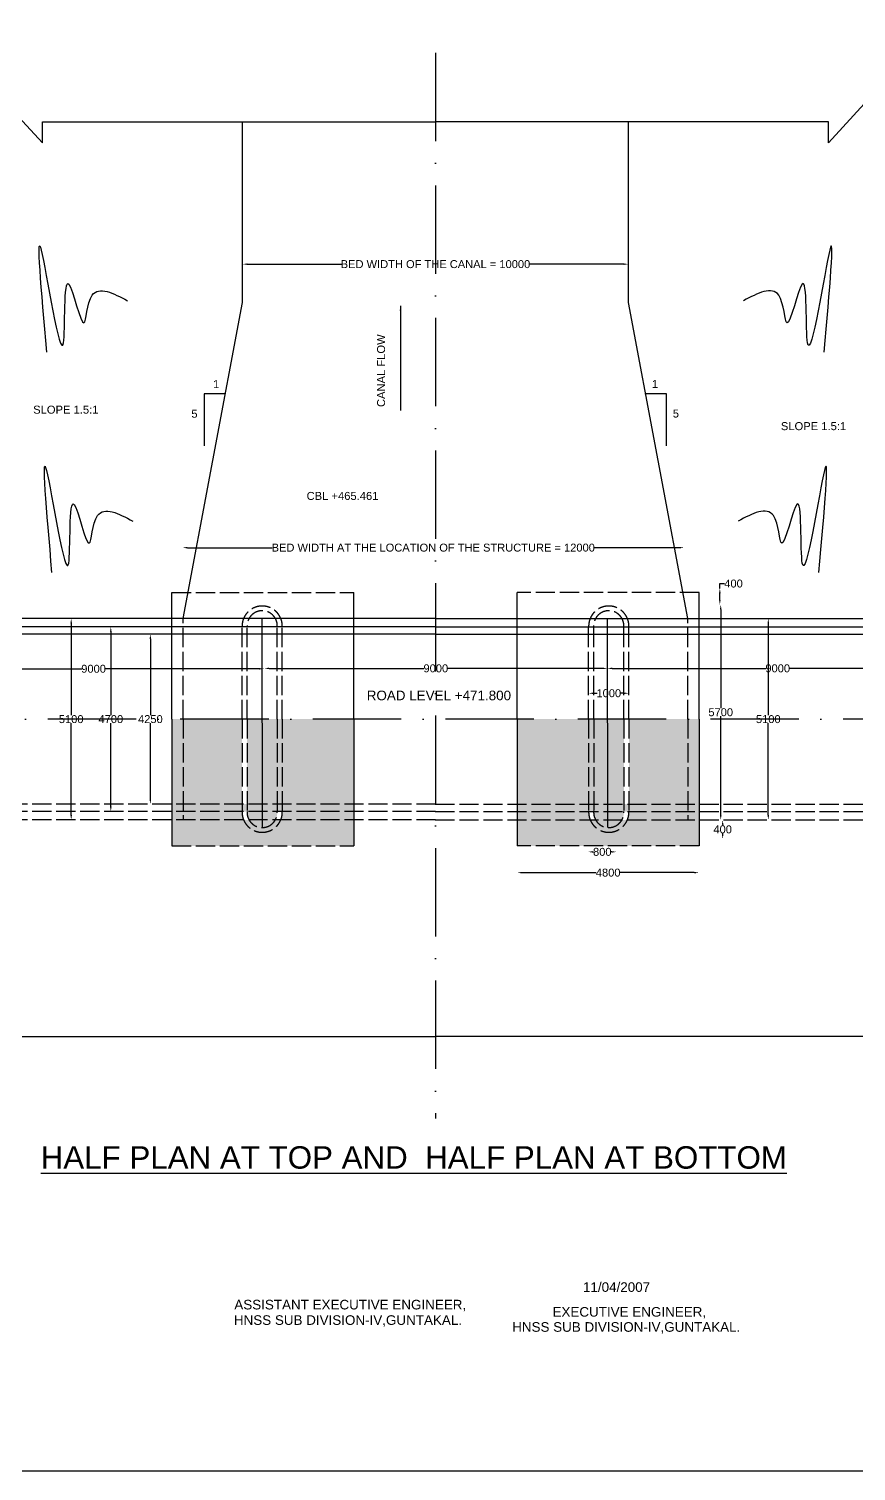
# Model space of a CAD drawing. Header units: millimetres. Extents: x -1552452794 to 250019, y 2311 to 4475819590.
# Drawn here: x 165517 to 191356, y 13044 to 58099 of the extents above; entities that cross this region are included whole.
import ezdxf

# ---------------------------------------------------------------- set-up
doc = ezdxf.new("R2010")
doc.units = ezdxf.units.MM
doc.header["$MEASUREMENT"] = 0
doc.linetypes.add('ACAD_ISO02W100', pattern=[15, 12, -3])
doc.linetypes.add('ACAD_ISO10W100', pattern=[18, 12, -3, 0, -3])
for name, color, linetype in [('DIMENSION', 7, 'Continuous'), ('DRAWING', 7, 'Continuous'), ('TEXT', 7, 'Continuous')]:
    doc.layers.add(name, color=color, linetype=linetype)
doc.styles.get("Standard").update_dxf_attribs({"font": 'arial.ttf'})
doc.dimstyles.get("Standard").update_dxf_attribs({"dimtxt": 248, "dimasz": 150, "dimexe": 0.18, "dimexo": 0.0625, "dimgap": 0.09, "dimtad": 0, "dimtih": 1, "dimtoh": 1, "dimdec": 0, "dimzin": 0, "dimdsep": 46, "dimtxsty": 'Standard', "dimcen": 0.09, "dimse1": 1, "dimse2": 1, "dimadec": 0, "dimazin": 0, "dimtfac": 1, "dimtdec": 0, "dimtofl": 0, "dimtmove": 0, "dimatfit": 3, "dimfxl": 1, "dimtolj": 1, "dimtzin": 0, "dimarcsym": 0})

# ---------------------------------------------------------------- blocks, each defined once
blk = doc.blocks.new('*D54')
at = {"layer": 'Defpoints', "color": 0, "transparency": 16777216}
for p in [(166857, 39681), (166839, 33389), (166857, 33389)]:
    blk.add_point(p, dxfattribs=at)
at = {"layer": 'DIMENSION', "color": 0, "lineweight": -2, "transparency": 16777216}
for p, q in [((166839, 39531), (166839, 36662)), ((166839, 33539), (166839, 36408))]:
    blk.add_line(p, q, dxfattribs=at)
at = {"layer": 'DIMENSION', "color": 0, "transparency": 16777216}
for points in [[(166814, 39531), (166864, 39531), (166839, 39681)], [(166814, 33539), (166864, 33539), (166839, 33389)]]:
    blk.add_solid(points, dxfattribs=at)
at = {"layer": 'DIMENSION', "color": 0, "transparency": 16777216, "insert": (166839, 36535), "char_height": 248, "attachment_point": 5}
blk.add_mtext('\\A1;5100', dxfattribs=at)
blk = doc.blocks.new('*D55')
at = {"layer": 'Defpoints', "color": 0, "transparency": 16777216}
for p in [(167932, 39421), (168077, 39421), (167932, 33649)]:
    blk.add_point(p, dxfattribs=at)
at = {"layer": 'DIMENSION', "color": 0, "lineweight": -2, "transparency": 16777216}
for p, q in [((168077, 39271), (168077, 36662)), ((168077, 33799), (168077, 36408))]:
    blk.add_line(p, q, dxfattribs=at)
at = {"layer": 'DIMENSION', "color": 0, "transparency": 16777216}
for points in [[(168052, 39271), (168102, 39271), (168077, 39421)], [(168052, 33799), (168102, 33799), (168077, 33649)]]:
    blk.add_solid(points, dxfattribs=at)
at = {"layer": 'DIMENSION', "color": 0, "transparency": 16777216, "insert": (168077, 36535), "char_height": 248, "attachment_point": 5}
blk.add_mtext('\\A1;4700', dxfattribs=at)
blk = doc.blocks.new('*D56')
at = {"layer": 'Defpoints', "color": 0, "transparency": 16777216}
for p in [(169277, 39189), (169277, 33881), (169312, 33881)]:
    blk.add_point(p, dxfattribs=at)
at = {"layer": 'DIMENSION', "color": 0, "lineweight": -2, "transparency": 16777216}
for p, q in [((169312, 39039), (169312, 36662)), ((169312, 34031), (169312, 36408))]:
    blk.add_line(p, q, dxfattribs=at)
at = {"layer": 'DIMENSION', "color": 0, "transparency": 16777216}
for points in [[(169287, 39039), (169337, 39039), (169312, 39189)], [(169287, 34031), (169337, 34031), (169312, 33881)]]:
    blk.add_solid(points, dxfattribs=at)
at = {"layer": 'DIMENSION', "color": 0, "transparency": 16777216, "insert": (169312, 36535), "char_height": 248, "attachment_point": 5}
blk.add_mtext('\\A1;4250', dxfattribs=at)
blk = doc.blocks.new('*D57')
at = {"layer": 'Defpoints', "color": 0, "transparency": 16777216}
for p in [(162210, 38076), (172869, 38108), (172869, 38108)]:
    blk.add_point(p, dxfattribs=at)
at = {"layer": 'DIMENSION', "color": 0, "lineweight": -2, "transparency": 16777216}
for p, q in [((162360, 38108), (167169, 38108)), ((172719, 38108), (167909, 38108))]:
    blk.add_line(p, q, dxfattribs=at)
at = {"layer": 'DIMENSION', "color": 0, "transparency": 16777216}
for points in [[(162360, 38133), (162360, 38083), (162210, 38108)], [(172719, 38133), (172719, 38083), (172869, 38108)]]:
    blk.add_solid(points, dxfattribs=at)
at = {"layer": 'DIMENSION', "color": 0, "transparency": 16777216, "insert": (167539, 38108), "char_height": 248, "attachment_point": 5}
blk.add_mtext('\\A1;9000', dxfattribs=at)
blk = doc.blocks.new('*D58')
at = {"layer": 'Defpoints', "color": 0, "transparency": 16777216}
for p in [(172869, 38108), (183586, 38121), (183586, 38121)]:
    blk.add_point(p, dxfattribs=at)
at = {"layer": 'DIMENSION', "color": 0, "lineweight": -2, "transparency": 16777216}
for p, q in [((173019, 38121), (177858, 38121)), ((183436, 38121), (178598, 38121))]:
    blk.add_line(p, q, dxfattribs=at)
at = {"layer": 'DIMENSION', "color": 0, "transparency": 16777216}
for points in [[(173019, 38146), (173019, 38096), (172869, 38121)], [(183436, 38146), (183436, 38096), (183586, 38121)]]:
    blk.add_solid(points, dxfattribs=at)
at = {"layer": 'DIMENSION', "color": 0, "transparency": 16777216, "insert": (178228, 38121), "char_height": 248, "attachment_point": 5}
blk.add_mtext('\\A1;9000', dxfattribs=at)
blk = doc.blocks.new('*D59')
at = {"layer": 'Defpoints', "color": 0, "transparency": 16777216}
for p in [(183586, 38121), (194225, 38121), (194225, 38121)]:
    blk.add_point(p, dxfattribs=at)
at = {"layer": 'DIMENSION', "color": 0, "lineweight": -2, "transparency": 16777216}
for p, q in [((183736, 38121), (188536, 38121)), ((194075, 38121), (189276, 38121))]:
    blk.add_line(p, q, dxfattribs=at)
at = {"layer": 'DIMENSION', "color": 0, "transparency": 16777216}
for points in [[(183736, 38146), (183736, 38096), (183586, 38121)], [(194075, 38146), (194075, 38096), (194225, 38121)]]:
    blk.add_solid(points, dxfattribs=at)
at = {"layer": 'DIMENSION', "color": 0, "transparency": 16777216, "insert": (188906, 38121), "char_height": 248, "attachment_point": 5}
blk.add_mtext('\\A1;9000', dxfattribs=at)
blk = doc.blocks.new('*D60')
at = {"layer": 'Defpoints', "color": 0, "transparency": 16777216}
for p in [(183001, 37344), (184259, 37344), (184259, 37344)]:
    blk.add_point(p, dxfattribs=at)
at = {"layer": 'DIMENSION', "color": 0, "lineweight": -2, "transparency": 16777216}
for p, q in [((183151, 37344), (183272, 37344)), ((184109, 37344), (183988, 37344))]:
    blk.add_line(p, q, dxfattribs=at)
at = {"layer": 'DIMENSION', "color": 0, "transparency": 16777216}
for points in [[(183151, 37369), (183151, 37319), (183001, 37344)], [(184109, 37369), (184109, 37319), (184259, 37344)]]:
    blk.add_solid(points, dxfattribs=at)
at = {"layer": 'DIMENSION', "color": 0, "transparency": 16777216, "insert": (183630, 37344), "char_height": 248, "attachment_point": 5}
blk.add_mtext('\\A1;1000', dxfattribs=at)
blk = doc.blocks.new('*D61')
at = {"layer": 'Defpoints', "color": 0, "transparency": 16777216}
for p in [(187075, 40620), (187098, 40620), (187090, 40111)]:
    blk.add_point(p, dxfattribs=at)
at = {"layer": 'DIMENSION', "color": 0, "lineweight": -2, "transparency": 16777216}
for p, q in [((187098, 40620), (187098, 40770)), ((187098, 40770), (187248, 40770)), ((187098, 40261), (187098, 40470))]:
    blk.add_line(p, q, dxfattribs=at)
at = {"layer": 'DIMENSION', "color": 0, "transparency": 16777216}
for points in [[(187073, 40470), (187123, 40470), (187098, 40620)], [(187073, 40261), (187123, 40261), (187098, 40111)]]:
    blk.add_solid(points, dxfattribs=at)
at = {"layer": 'DIMENSION', "color": 0, "transparency": 16777216, "insert": (187526, 40770), "char_height": 248, "attachment_point": 5}
blk.add_mtext('\\A1;400', dxfattribs=at)
blk = doc.blocks.new('*D62')
at = {"layer": 'Defpoints', "color": 0, "transparency": 16777216}
for p in [(187098, 40111), (187098, 33389), (187126, 33389)]:
    blk.add_point(p, dxfattribs=at)
at = {"layer": 'DIMENSION', "color": 0, "lineweight": -2, "transparency": 16777216}
for p, q in [((187126, 39961), (187126, 36877)), ((187126, 33539), (187126, 36624))]:
    blk.add_line(p, q, dxfattribs=at)
at = {"layer": 'DIMENSION', "color": 0, "transparency": 16777216}
for points in [[(187101, 39961), (187151, 39961), (187126, 40111)], [(187101, 33539), (187151, 33539), (187126, 33389)]]:
    blk.add_solid(points, dxfattribs=at)
at = {"layer": 'DIMENSION', "color": 0, "transparency": 16777216, "insert": (187126, 36750), "char_height": 248, "attachment_point": 5}
blk.add_mtext('\\A1;5700', dxfattribs=at)
blk = doc.blocks.new('*D63')
at = {"layer": 'Defpoints', "color": 0, "transparency": 16777216}
for p in [(187126, 33389), (187065, 32792), (187187, 32792)]:
    blk.add_point(p, dxfattribs=at)
at = {"layer": 'DIMENSION', "color": 0, "lineweight": -2, "transparency": 16777216}
for p, q in [((187187, 33239), (187187, 33217)), ((187187, 32942), (187187, 32964))]:
    blk.add_line(p, q, dxfattribs=at)
at = {"layer": 'DIMENSION', "color": 0, "transparency": 16777216}
for points in [[(187162, 33239), (187212, 33239), (187187, 33389)], [(187162, 32942), (187212, 32942), (187187, 32792)]]:
    blk.add_solid(points, dxfattribs=at)
at = {"layer": 'DIMENSION', "color": 0, "transparency": 16777216, "insert": (187187, 33091), "char_height": 248, "attachment_point": 5}
blk.add_mtext('\\A1;400', dxfattribs=at)
blk = doc.blocks.new('*D64')
at = {"layer": 'Defpoints', "color": 0, "transparency": 16777216}
for p in [(188453, 39681), (188612, 39681), (188453, 33389)]:
    blk.add_point(p, dxfattribs=at)
at = {"layer": 'DIMENSION', "color": 0, "lineweight": -2, "transparency": 16777216}
for p, q in [((188612, 39531), (188612, 36662)), ((188612, 33539), (188612, 36408))]:
    blk.add_line(p, q, dxfattribs=at)
at = {"layer": 'DIMENSION', "color": 0, "transparency": 16777216}
for points in [[(188587, 39531), (188637, 39531), (188612, 39681)], [(188587, 33539), (188637, 33539), (188612, 33389)]]:
    blk.add_solid(points, dxfattribs=at)
at = {"layer": 'DIMENSION', "color": 0, "transparency": 16777216, "insert": (188612, 36535), "char_height": 248, "attachment_point": 5}
blk.add_mtext('\\A1;5100', dxfattribs=at)
blk = doc.blocks.new('*D79')
at = {"layer": 'Defpoints', "color": 0, "transparency": 16777216}
for p in [(182989, 32341), (183866, 32389), (183866, 32317)]:
    blk.add_point(p, dxfattribs=at)
at = {"layer": 'DIMENSION', "color": 0, "lineweight": -2, "transparency": 16777216}
for p, q in [((183139, 32389), (183153, 32389)), ((183716, 32389), (183701, 32389))]:
    blk.add_line(p, q, dxfattribs=at)
at = {"layer": 'DIMENSION', "color": 0, "transparency": 16777216}
for points in [[(183139, 32414), (183139, 32364), (182989, 32389)], [(183716, 32414), (183716, 32364), (183866, 32389)]]:
    blk.add_solid(points, dxfattribs=at)
at = {"layer": 'DIMENSION', "color": 0, "transparency": 16777216, "insert": (183427, 32389), "char_height": 248, "attachment_point": 5}
blk.add_mtext('\\A1;800', dxfattribs=at)
blk = doc.blocks.new('*D80')
at = {"layer": 'Defpoints', "color": 0, "transparency": 16777216}
for p in [(180772, 31718), (186450, 31740), (186450, 31708)]:
    blk.add_point(p, dxfattribs=at)
at = {"layer": 'DIMENSION', "color": 0, "lineweight": -2, "transparency": 16777216}
for p, q in [((180922, 31740), (183236, 31740)), ((186300, 31740), (183986, 31740))]:
    blk.add_line(p, q, dxfattribs=at)
at = {"layer": 'DIMENSION', "color": 0, "transparency": 16777216}
for points in [[(180922, 31765), (180922, 31715), (180772, 31740)], [(186300, 31765), (186300, 31715), (186450, 31740)]]:
    blk.add_solid(points, dxfattribs=at)
at = {"layer": 'DIMENSION', "color": 0, "transparency": 16777216, "insert": (183611, 31740), "char_height": 248, "attachment_point": 5}
blk.add_mtext('\\A1;4800', dxfattribs=at)
blk = doc.blocks.new('*D81')
at = {"layer": 'Defpoints', "color": 0, "transparency": 16777216}
for p in [(170318, 41915), (185977, 41892), (185977, 41871)]:
    blk.add_point(p, dxfattribs=at)
at = {"layer": 'DIMENSION', "color": 0, "lineweight": -2, "transparency": 16777216}
for p, q in [((170468, 41892), (173120, 41892)), ((185827, 41892), (183175, 41892))]:
    blk.add_line(p, q, dxfattribs=at)
at = {"layer": 'DIMENSION', "color": 0, "transparency": 16777216}
for points in [[(170468, 41917), (170468, 41867), (170318, 41892)], [(185827, 41917), (185827, 41867), (185977, 41892)]]:
    blk.add_solid(points, dxfattribs=at)
at = {"layer": 'DIMENSION', "color": 0, "transparency": 16777216, "insert": (178148, 41892), "char_height": 248, "attachment_point": 5}
blk.add_mtext('\\A1;BED WIDTH AT THE LOCATION OF THE STRUCTURE = 12000', dxfattribs=at)
blk = doc.blocks.new('*D82')
at = {"layer": 'Defpoints', "color": 0, "transparency": 16777216}
for p in [(172193, 50719), (184242, 50748), (184242, 50719)]:
    blk.add_point(p, dxfattribs=at)
at = {"layer": 'DIMENSION', "color": 0, "lineweight": -2, "transparency": 16777216}
for p, q in [((172343, 50748), (175278, 50748)), ((184092, 50748), (181157, 50748))]:
    blk.add_line(p, q, dxfattribs=at)
at = {"layer": 'DIMENSION', "color": 0, "transparency": 16777216}
for points in [[(172343, 50773), (172343, 50723), (172193, 50748)], [(184092, 50773), (184092, 50723), (184242, 50748)]]:
    blk.add_solid(points, dxfattribs=at)
at = {"layer": 'DIMENSION', "color": 0, "transparency": 16777216, "insert": (178217, 50748), "char_height": 248, "attachment_point": 5}
blk.add_mtext('\\A1;BED WIDTH OF THE CANAL = 10000', dxfattribs=at)

msp = doc.modelspace()

# ---------------------------------------------------------------- hatches: boundary and pattern name
at = {"layer": 'DRAWING'}
h = msp.add_hatch(dxfattribs=at)
h.set_pattern_fill('AR-CONC', color=256, scale=50, style=0)
h.set_pattern_definition([(50, (0, 0), (358.6301, -31.37607), [37.5, -412.5]), (355, (0, 0), (-69.3757, 376.0961), [30, -330]), (100.4514, (29.9, -2.6), (289.2547, 344.7198), [31.8701, -350.57106]), (46.1842, (0, 100), (533.6205, -82.7595), [56.25, -618.75]), (96.6356, (44.47, 93.1), (467.3314, 487.059), [47.8051, -525.8565]), (351.1842, (0, 100), (467.331, 487.0593), [45, -495]), (21, (50, 75), (298.45353, -201.30945), [37.5, -412.5]), (326, (50, 75), (121.6577, 362.575), [30, -330]), (71.4514, (74.87, 58.22), (420.1113, 161.26525), [31.8701, -350.57106]), (37.5, (0, 0), (6.07993, 166.44693), [0, -326, 0, -335, 0, -331.25]), (7.5, (0, 0), (131.53477, 197.20586), [0, -191, 0, -318.5, 0, -126.25]), (327.5, (-111.5, 0), (266.91122, -11.27744), [0, -125, 0, -390, 0, -517.5]), (317.5, (-161.5, 0), (291.59308, 50.0525), [0, -162.5, 0, -259, 0, -367.5])])
h.paths.add_polyline_path([(161617.6, 36535.1), (160180.2, 36535.1), (160180.2, 35626), (157446.8, 35626), (157446.8, 33880.7), (161617.6, 33880.7)])
h.paths.add_polyline_path([(157446.8, 35626), (150672.4, 35626), (150672.4, 33880.7), (151201.4, 33880.7), (151201.4, 35068.4), (157446.8, 35068.4)])
h.paths.add_polyline_path([(157446.8, 35068.4), (151201.4, 35068.4), (151201.4, 33880.7), (157446.8, 33880.7)])
h.paths.add_polyline_path([(151201.4, 33880.7), (150672.4, 33880.7), (150672.4, 31925.2), (162192.4, 31925.2), (162192.4, 32925.9), (164655.8, 32925.9), (164655.8, 33389.1), (161617.6, 33389.1), (161617.6, 32460.9), (151201.4, 32460.9)])
h.paths.add_polyline_path([(161617.6, 33389.1), (151201.4, 33389.1), (151201.4, 32460.9), (161617.6, 32460.9)], flags=17)
h.paths.add_polyline_path([(162875.5, 36535.1), (162209.8, 36535.1), (162209.8, 33880.7), (162875.5, 33880.7)])
h.paths.add_polyline_path([(164253.5, 36535.1), (162875.5, 36535.1), (162875.5, 33880.7), (164253.5, 33880.7)])
h.paths.add_polyline_path([(164655.8, 36535.1), (164253.5, 36535.1), (164253.5, 33880.7), (164655.8, 33880.7)])
h.paths.add_polyline_path([(164655.8, 33880.7), (164253.5, 33880.7), (164253.5, 33649.4), (164655.8, 33649.4)], flags=17)
h.paths.add_polyline_path([(164253.5, 33880.7), (162875.5, 33880.7), (162875.5, 33649.4), (164253.5, 33649.4)], flags=17)
h.paths.add_polyline_path([(162875.5, 33880.7), (162209.8, 33880.7), (162209.8, 33389.1), (162875.5, 33389.1)], flags=17)
h.paths.add_polyline_path([(162209.8, 33880.7), (161617.6, 33880.7), (161913.7, 33634.9)], flags=17)
h.paths.add_polyline_path([(161913.7, 33634.9), (161617.6, 33880.7), (161617.6, 33389.1)])
h.paths.add_polyline_path([(161913.7, 33634.9), (161617.6, 33389.1), (162209.8, 33389.1)], flags=17)
h.paths.add_polyline_path([(162209.8, 33880.7), (161913.7, 33634.9), (162209.8, 33389.1)], flags=17)
h.paths.add_polyline_path([(164655.8, 33649.4), (164253.5, 33649.4), (164253.5, 33389.1), (164655.8, 33389.1)], flags=17)
h.paths.add_polyline_path([(172176.3, 33649.4), (170333.3, 33649.4), (170333.3, 33389.1), (172224.2, 33389.1, -0.1064183)])
h.paths.add_polyline_path([(172224.2, 33389.1), (169984.8, 33389.1), (169984.8, 32577), (175662.9, 32577), (175662.9, 33389.1), (173385.7, 33389.1, -0.6673824)])
h.paths.add_polyline_path([(170333.3, 33649.4), (169984.8, 33649.4), (169984.8, 33389.1), (170333.3, 33389.1)])
h.paths.add_polyline_path([(170333.3, 33880.7), (169984.8, 33880.7), (169984.8, 33649.4), (170333.3, 33649.4)])
h.paths.add_polyline_path([(172176.3, 33880.7), (170333.3, 33880.7), (170333.3, 33649.4), (172176.3, 33649.4)])
h.paths.add_polyline_path([(173276.9, 33880.7), (172333, 33880.7), (172333, 33649.4), (173276.9, 33649.4)])
h.paths.add_polyline_path([(173276.9, 33649.4), (172333, 33649.4, 0.1443141), (172393.6, 33389.1), (173216.2, 33389.1, 0.1443141)])
h.paths.add_polyline_path([(173216.2, 33389.1), (172393.6, 33389.1, 0.5826723)], flags=16)
h.paths.add_polyline_path([(173385.7, 33389.1), (173216.2, 33389.1, -0.5826723), (172393.6, 33389.1), (172224.2, 33389.1, 0.6673824)], flags=17)
h.paths.add_polyline_path([(172333, 33880.7), (172176.3, 33880.7), (172176.3, 33649.4), (172333, 33649.4)])
h.paths.add_polyline_path([(173433.5, 33880.7), (173276.9, 33880.7), (173276.9, 33649.4), (173433.5, 33649.4)])
h.paths.add_polyline_path([(175662.9, 33880.7), (173433.5, 33880.7), (173433.5, 33649.4), (175662.9, 33649.4)])
h.paths.add_polyline_path([(175662.9, 33649.4), (173433.5, 33649.4, -0.1064183), (173385.7, 33389.1), (175662.9, 33389.1)])
h.paths.add_polyline_path([(172176.3, 36535.1), (170333.3, 36535.1), (170333.3, 33880.7), (172176.3, 33880.7)])
h.paths.add_polyline_path([(170333.3, 36535.1), (169984.8, 36535.1), (169984.8, 33880.7), (170333.3, 33880.7)])
h.paths.add_polyline_path([(173276.9, 36535.1), (172333, 36535.1), (172333, 33880.7), (173276.9, 33880.7)])
h.paths.add_polyline_path([(173433.5, 36535.1), (173276.9, 36535.1), (173276.9, 33880.7), (173433.5, 33880.7)])
h.paths.add_polyline_path([(175662.9, 36535.1), (173433.5, 36535.1), (173433.5, 33880.7), (175662.9, 33880.7)])
h = msp.add_hatch(dxfattribs=at)
h.set_pattern_fill('AR-CONC', color=256, scale=50, style=0)
h.set_pattern_definition([(130, (356434.85, 0), (-358.6301, -31.37607), [37.5, -412.5]), (185, (356434.85, 0), (69.3757, 376.0961), [30, -330]), (79.5486, (356404.97, -2.6), (-289.2547, 344.7198), [31.8701, -350.57106]), (133.8158, (356434.85, 100), (-533.6205, -82.7595), [56.25, -618.75]), (83.3644, (356390.4, 93.1), (-467.3314, 487.059), [47.8051, -525.8565]), (188.8158, (356434.85, 100), (-467.331, 487.0593), [45, -495]), (159, (356384.85, 75), (-298.45353, -201.30945), [37.5, -412.5]), (214, (356384.85, 75), (-121.6577, 362.575), [30, -330]), (108.5486, (356359.98, 58.22), (-420.1113, 161.26525), [31.8701, -350.57106]), (142.5, (356434.85, 0), (-6.07993, 166.44693), [0, -326, 0, -335, 0, -331.25]), (172.5, (356434.85, 0), (-131.53477, 197.20586), [0, -191, 0, -318.5, 0, -126.25]), (212.5, (356546.35, 0), (-266.91122, -11.27744), [0, -125, 0, -390, 0, -517.5]), (222.5, (356596.35, 0), (-291.59308, 50.0525), [0, -162.5, 0, -259, 0, -367.5])])
h.paths.add_polyline_path([(194817.3, 36535.1), (196254.6, 36535.1), (196254.6, 35626), (198988.1, 35626), (198988.1, 33880.7), (194817.3, 33880.7)])
h.paths.add_polyline_path([(198988.1, 35626), (205762.5, 35626), (205762.5, 33880.7), (205233.4, 33880.7), (205233.4, 35068.4), (198988.1, 35068.4)])
h.paths.add_polyline_path([(198988.1, 35068.4), (205233.4, 35068.4), (205233.4, 33880.7), (198988.1, 33880.7)])
h.paths.add_polyline_path([(205233.4, 33880.7), (205762.5, 33880.7), (205762.5, 31925.2), (194242.4, 31925.2), (194242.4, 32925.9), (191779, 32925.9), (191779, 33389.1), (194817.3, 33389.1), (194817.3, 32460.9), (205233.4, 32460.9)])
h.paths.add_polyline_path([(194817.3, 33389.1), (205233.4, 33389.1), (205233.4, 32460.9), (194817.3, 32460.9)], flags=17)
h.paths.add_polyline_path([(193559.4, 36535.1), (194225, 36535.1), (194225, 33880.7), (193559.4, 33880.7)])
h.paths.add_polyline_path([(192181.3, 36535.1), (193559.4, 36535.1), (193559.4, 33880.7), (192181.3, 33880.7)])
h.paths.add_polyline_path([(191779, 36535.1), (192181.3, 36535.1), (192181.3, 33880.7), (191779, 33880.7)])
h.paths.add_polyline_path([(191779, 33880.7), (192181.3, 33880.7), (192181.3, 33649.4), (191779, 33649.4)], flags=17)
h.paths.add_polyline_path([(192181.3, 33880.7), (193559.4, 33880.7), (193559.4, 33649.4), (192181.3, 33649.4)], flags=17)
h.paths.add_polyline_path([(193559.4, 33880.7), (194225, 33880.7), (194225, 33389.1), (193559.4, 33389.1)], flags=17)
h.paths.add_polyline_path([(194225, 33880.7), (194817.3, 33880.7), (194521.2, 33634.9)], flags=17)
h.paths.add_polyline_path([(194521.2, 33634.9), (194817.3, 33880.7), (194817.3, 33389.1)])
h.paths.add_polyline_path([(194521.2, 33634.9), (194817.3, 33389.1), (194225, 33389.1)], flags=17)
h.paths.add_polyline_path([(194225, 33880.7), (194521.2, 33634.9), (194225, 33389.1)], flags=17)
h.paths.add_polyline_path([(191779, 33649.4), (192181.3, 33649.4), (192181.3, 33389.1), (191779, 33389.1)], flags=17)
h.paths.add_polyline_path([(184258.5, 33649.4), (186101.6, 33649.4), (186101.6, 33389.1), (184210.7, 33389.1, 0.1064183)])
h.paths.add_polyline_path([(184210.7, 33389.1), (186450.1, 33389.1), (186450.1, 32577), (180771.9, 32577), (180771.9, 33389.1), (183049.2, 33389.1, 0.6673824)])
h.paths.add_polyline_path([(186101.6, 33649.4), (186450.1, 33649.4), (186450.1, 33389.1), (186101.6, 33389.1)])
h.paths.add_polyline_path([(186101.6, 33880.7), (186450.1, 33880.7), (186450.1, 33649.4), (186101.6, 33649.4)])
h.paths.add_polyline_path([(184258.5, 33880.7), (186101.6, 33880.7), (186101.6, 33649.4), (184258.5, 33649.4)])
h.paths.add_polyline_path([(183158, 33880.7), (184101.9, 33880.7), (184101.9, 33649.4), (183158, 33649.4)])
h.paths.add_polyline_path([(183158, 33649.4), (184101.9, 33649.4, -0.1443141), (184041.2, 33389.1), (183218.7, 33389.1, -0.1443141)])
h.paths.add_polyline_path([(183218.7, 33389.1), (184041.2, 33389.1, -0.5826723)], flags=16)
h.paths.add_polyline_path([(183049.2, 33389.1), (183218.7, 33389.1, 0.5826723), (184041.2, 33389.1), (184210.7, 33389.1, -0.6673824)], flags=17)
h.paths.add_polyline_path([(184101.9, 33880.7), (184258.5, 33880.7), (184258.5, 33649.4), (184101.9, 33649.4)])
h.paths.add_polyline_path([(183001.3, 33880.7), (183158, 33880.7), (183158, 33649.4), (183001.3, 33649.4)])
h.paths.add_polyline_path([(180771.9, 33880.7), (183001.3, 33880.7), (183001.3, 33649.4), (180771.9, 33649.4)])
h.paths.add_polyline_path([(180771.9, 33649.4), (183001.3, 33649.4, 0.1064183), (183049.2, 33389.1), (180771.9, 33389.1)])
h.paths.add_polyline_path([(184258.5, 36535.1), (186101.6, 36535.1), (186101.6, 33880.7), (184258.5, 33880.7)])
h.paths.add_polyline_path([(186101.6, 36535.1), (186450.1, 36535.1), (186450.1, 33880.7), (186101.6, 33880.7)])
h.paths.add_polyline_path([(183158, 36535.1), (184101.9, 36535.1), (184101.9, 33880.7), (183158, 33880.7)])
h.paths.add_polyline_path([(183001.3, 36535.1), (183158, 36535.1), (183158, 33880.7), (183001.3, 33880.7)])
h.paths.add_polyline_path([(180771.9, 36535.1), (183001.3, 36535.1), (183001.3, 33880.7), (180771.9, 33880.7)])

# ---------------------------------------------------------------- linework, layer by layer
at = {"layer": 'DIMENSION'}
for points in [[(171656.3, 46700.6), (170997.7, 46700.6), (170997.7, 45069.9)], [(184759.6, 46707.1), (185418.3, 46707.1), (185418.3, 45076.5)], [(172797, 39681.1), (172804.9, 33149.5)], [(183584.1, 39681.1), (183592.1, 33149.5)]]:
    msp.add_lwpolyline(points, dxfattribs=at)
at = {"layer": 'DRAWING'}
msp.add_lwpolyline([(140973.1, 88070.1), (250018.9, 88070.1), (250018.9, 13044.5), (140973.1, 13044.5)], close=True, dxfattribs=at)
at = {"layer": 'DRAWING', "linetype": 'ACAD_ISO10W100', "ltscale": 230}
for points in [[(178222.4, 57348.5), (178222.4, 24063)], [(210268, 36535.1), (145164.6, 36535.1)]]:
    msp.add_lwpolyline(points, dxfattribs=at)
at = {"layer": 'DRAWING'}
for points in [[(146460.3, 55103.2), (164708.8, 55103.2), (164708.8, 55881.8), (165945.4, 54541.2), (165945.4, 55196.4), (178217.4, 55196.4)], [(209974.5, 55103.2), (191726, 55103.2), (191726, 55881.8), (190489.4, 54541.2), (190489.4, 55196.4), (178217.4, 55196.4)], [(170333.3, 39681.1), (172192.6, 49545.7), (172192.6, 55196.4)], [(186101.6, 39681.1), (184242.3, 49545.7), (184242.3, 55196.4)], [(169984.8, 36535.1), (169984.8, 40493.2)], [(175662.9, 36535.1), (175662.9, 40493.2)], [(180771.9, 36535.1), (180771.9, 40493.2)], [(186450.1, 36535.1), (186450.1, 40493.2)], [(178222.4, 39681.1), (151201.4, 39681.1)], [(178212.5, 39681.1), (205233.4, 39681.1)], [(178222.4, 39420.7), (162222.4, 39420.7)], [(178212.5, 39420.7), (194212.5, 39420.7)], [(178222.4, 39189.4), (146460.3, 39189.4)], [(178212.5, 39189.4), (209974.5, 39189.4)], [(169984.8, 36535.1), (169984.8, 32577)], [(175662.9, 36535.1), (175662.9, 32577)], [(180771.9, 36535.1), (180771.9, 32577)], [(186450.1, 36535.1), (186450.1, 32577)], [(145987.7, 26347.4), (161646.9, 26347.4), (161646.9, 24684.9), (163392.5, 27187.9), (163392.5, 26625.5), (178222.4, 26625.5)], [(210447.1, 26347.4), (194788, 26347.4), (194788, 24684.9), (193042.3, 27187.9), (193042.3, 26625.5), (178212.5, 26625.5)]]:
    msp.add_lwpolyline(points, dxfattribs=at)
at = {"layer": 'DRAWING', "linetype": 'ACAD_ISO02W100', "ltscale": 50}
for points in [[(169984.8, 40493.2), (175662.9, 40493.2)], [(186450.1, 40493.2), (180771.9, 40493.2)], [(170333.3, 36535.1), (170333.3, 39681.1)], [(186101.6, 36535.1), (186101.6, 39681.1)], [(172176.3, 36535.1), (172176.3, 39420.7)], [(172333, 36535.1), (172333, 39420.7)], [(173276.9, 36535.1), (173276.9, 39420.7)], [(173433.5, 36535.1), (173433.5, 39420.7)], [(183001.3, 36535.1), (183001.3, 39420.7)], [(183158, 36535.1), (183158, 39420.7)], [(184101.9, 36535.1), (184101.9, 39420.7)], [(184258.5, 36535.1), (184258.5, 39420.7)], [(170333.3, 36535.1), (170333.3, 33389.1)], [(172176.3, 36535.1), (172176.3, 33649.4)], [(172333, 36535.1), (172333, 33649.4)], [(173276.9, 36535.1), (173276.9, 33649.4)], [(173433.5, 36535.1), (173433.5, 33649.4)], [(183001.3, 36535.1), (183001.3, 33649.4)], [(183158, 36535.1), (183158, 33649.4)], [(184101.9, 36535.1), (184101.9, 33649.4)], [(184258.5, 36535.1), (184258.5, 33649.4)], [(186101.6, 36535.1), (186101.6, 33389.1)], [(178222.4, 33880.7), (146460.3, 33880.7)], [(178212.5, 33880.7), (209974.5, 33880.7)], [(178222.4, 33389.1), (151201.4, 33389.1)], [(178222.4, 33649.4), (162222.4, 33649.4)], [(178212.5, 33649.4), (194212.5, 33649.4)], [(178212.5, 33389.1), (205233.4, 33389.1)], [(169984.8, 32577), (175662.9, 32577)], [(186450.1, 32577), (180771.9, 32577)]]:
    msp.add_lwpolyline(points, dxfattribs=at)
for centre, radius, start, end in [((172804.9, 39439.7), 628.9, 358.26526, 181.73474), ((172804.9, 39448), 472.7, 356.69608, 183.30392), ((183629.9, 39439.7), 628.9, 358.26526, 181.73474), ((183629.9, 39448), 472.7, 356.69608, 183.30392), ((172804.9, 33630.4), 628.9, 178.26526, 1.73474), ((172804.9, 33622.2), 472.7, 176.69608, 3.30392), ((183629.9, 33630.4), 628.9, 178.26526, 1.73474), ((183629.9, 33622.2), 472.7, 176.69608, 3.30392)]:
    msp.add_arc(centre, radius, start, end, dxfattribs=at)
at = {"layer": 'DRAWING'}
for points in [[(166074.4, 47998.4), (165903.2, 51188), (166596.6, 48289.2), (166767.8, 50127.6), (167238.6, 48913.4), (167495.5, 49777), (168599.8, 49606)], [(190360.5, 47998.4), (190531.7, 51188), (189838.3, 48289.2), (189667.1, 50127.6), (189196.2, 48913.4), (188939.4, 49777), (187835.1, 49606)], [(166239.6, 41114.5), (166068.4, 44304.1), (166761.8, 41405.3), (166933.1, 43243.7), (167403.9, 42029.5), (167660.7, 42893.2), (168765, 42722.1)], [(190195.2, 41114.5), (190366.4, 44304.1), (189673, 41405.3), (189501.8, 43243.7), (189031, 42029.5), (188774.1, 42893.2), (187669.8, 42722.1)]]:
    msp.add_spline(points, degree=3, dxfattribs=at)

# ---------------------------------------------------------------- texts
at = {"layer": 'TEXT'}
msp.add_text('CANAL FLOW', height=250, rotation=90, dxfattribs=at).set_placement((176642.3, 46285.2))
for s, height, p in [('1', 250, (171269.2, 46875.5)), ('1', 250, (184978.6, 46882.1)), ('SLOPE 1.5:1', 250, (165651.9, 46077.9)), ('5', 250, (170591.8, 45950.6)), ('5', 250, (185629.4, 45957.2)), ('SLOPE 1.5:1', 250, (189005.3, 45563.1)), ('CBL +465.461', 250, (174192.3, 43383.2)), ('ROAD LEVEL +471.800', 300, (176070.3, 37125.5)), ('%%UHALF PLAN AT TOP AND  HALF PLAN AT BOTTOM', 700, (165886.5, 22493.8)), ('11/04/2007', 300, (182824, 18644.5)), ('ASSISTANT EXECUTIVE ENGINEER,', 300, (171934.4, 18096.2)), ('  EXECUTIVE ENGINEER,', 300, (181640, 17870.5)), ('HNSS SUB DIVISION-IV,GUNTAKAL.', 300, (171921, 17613.8)), ('HNSS SUB DIVISION-IV,GUNTAKAL.', 300, (180612.4, 17398.5))]:
    msp.add_text(s, height=height, dxfattribs=at).set_placement(p)

# ---------------------------------------------------------------- dimensions: what is measured, and where the dimension line sits
at = {"layer": 'DIMENSION'}
for base, p1, p2, text, picture, middle in [((184242.3, 50748), (172192.6, 50719.5), (184242.3, 50719.5), 'BED WIDTH OF THE CANAL = 10000', '*D82', (178217.4, 50748)), ((185977.4, 41891.8), (170318.1, 41915.4), (185977.4, 41870.9), 'BED WIDTH AT THE LOCATION OF THE STRUCTURE = 12000', '*D81', (178147.8, 41891.8)), ((172869.1, 38107.7), (162209.8, 38076.2), (172869.1, 38107.7), '9000', '*D57', (167539.5, 38107.7)), ((183586, 38120.8), (172869.1, 38107.7), (183586, 38120.8), '9000', '*D58', (178227.6, 38120.8)), ((194225, 38120.8), (183586, 38120.8), (194225, 38120.8), '9000', '*D59', (188905.5, 38120.8)), ((184258.5, 37344.4), (183001.3, 37344.4), (184258.5, 37344.4), '1000', '*D60', (183629.9, 37344.4)), ((183865.6, 32389.1), (182989, 32340.8), (183865.6, 32316.6), '800', '*D79', (183427.3, 32389.1)), ((186450.1, 31740.1), (180771.9, 31718.5), (186450.1, 31707.7), '4800', '*D80', (183611, 31740.1))]:
    dim = msp.add_linear_dim(base=base, p1=p1, p2=p2, text=text, dimstyle='Standard', dxfattribs=at)
    dim.commit()
    dim.dimension.update_dxf_attribs({"geometry": picture, "text_midpoint": middle})
for base, p1, p2, text, picture, middle in [((187097.5, 40620.3), (187089.9, 40111.5), (187074.7, 40620.3), '400', '*D61', (187526.1, 40770.3)), ((187125.6, 33389.1), (187097.5, 40111.5), (187097.5, 33389.1), '5700', '*D62', (187125.6, 36750.3)), ((166839.1, 33389.1), (166857.3, 39681.1), (166857.3, 33389.1), '5100', '*D54', (166839.1, 36535.1)), ((188611.8, 39681.1), (188452.7, 33389.1), (188452.7, 39681.1), '5100', '*D64', (188611.8, 36535.1)), ((168076.6, 39420.7), (167932.4, 33649.4), (167932.4, 39420.7), '4700', '*D55', (168076.6, 36535.1)), ((169312.2, 33880.7), (169276.9, 39189.4), (169276.9, 33880.7), '4250', '*D56', (169312.2, 36535.1)), ((187186.6, 32791.9), (187125.6, 33389.1), (187064.9, 32791.9), '400', '*D63', (187186.6, 33090.5))]:
    dim = msp.add_linear_dim(base=base, p1=p1, p2=p2, angle=90, text=text, dimstyle='Standard', dxfattribs=at)
    dim.commit()
    dim.dimension.update_dxf_attribs({"geometry": picture, "text_midpoint": middle})

# ---------------------------------------------------------------- leaders
msp.add_leader([(177124.4, 49448.1), (177124.4, 46176.9)], dimstyle='Standard', override={"dimgap": 0.09, "dimtad": 0}, dxfattribs=at)

doc.saveas('drawing.dxf')
